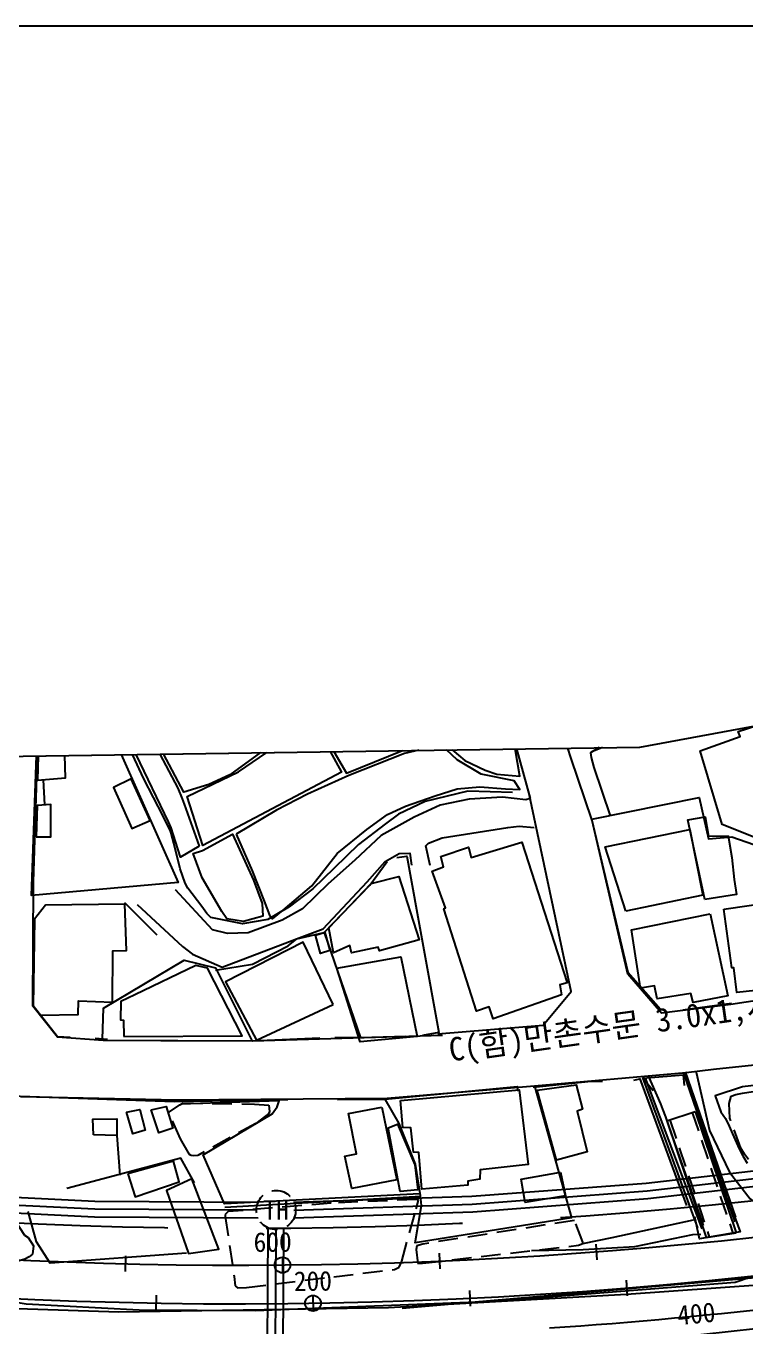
# Model space of a CAD drawing. Header units: millimetres. Extents: x 4198 to 4994, y 1103 to 1809.
# Drawn here: x 4585.5 to 4677.2, y 1453.3 to 1619.1 of the extents above; entities that cross this region are included whole.
import ezdxf
from ezdxf.enums import TextEntityAlignment as Align
from ezdxf.xclip import XClip

# ---------------------------------------------------------------- set-up
doc = ezdxf.new("R2010")
doc.units = ezdxf.units.MM
doc.header["$LTSCALE"] = 10
doc.header["$MEASUREMENT"] = 0
doc.header["$XCLIPFRAME"] = 2
doc.linetypes.add('DASHED', pattern=[0.75, 0.5, -0.25])
doc.linetypes.add('HIDDEN', pattern=[0.375, 0.25, -0.125])
for name, color, linetype in [('TD-MANH', 4, 'Continuous'), ('TN-CABL', 4, 'Continuous'), ('TZ-BASE', 253, 'Continuous'), ('TZ-CABL', 4, 'Continuous')]:
    doc.layers.add(name, color=color, linetype=linetype)
doc.layers.add('TX-PAPR', color=2, linetype='Continuous', plot=False)
doc.styles.get("Standard").update_dxf_attribs({"font": 'GulimChe.ttf'})
doc.styles.add('SYMBTEXT', font='GulimChe.ttf')
doc.linetypes.add('TRACKS', pattern='A,3.81,[130,ltypeshp.shx,S=6.35,R=0,X=0,Y=0],3.81', length=7.62)
doc.linetypes.add('ZIGZAG', pattern='A,0.0001,-0.2,[131,ltypeshp.shx,S=0.2,R=0,X=-0.2,Y=0],-0.4,[131,ltypeshp.shx,S=0.2,R=180,X=0.2,Y=0],-0.2', length=0.8001)

# ---------------------------------------------------------------- blocks, each defined once
blk = doc.blocks.new('JD-DHDHGDGH')
at = {"layer": 'TZ-BASE'}
for p, q in [((380.18, -59.73), (383.78, -58.52)), ((383.78, -58.52), (389, -73.97)), ((380.18, -59.73), (385.2, -74.6)), ((385.2, -74.6), (389, -73.97)), ((371.13, -75.41), (371.28, -77.41)), ((371.13, -75.41), (371.28, -77.41)), ((311.28, -76.93), (311.23, -78.93)), ((311.28, -76.93), (311.23, -78.93)), ((331.24, -77.09), (331.26, -79.09)), ((331.24, -77.09), (331.26, -79.09)), ((351.2, -76.58), (351.29, -78.58)), ((351.2, -76.58), (351.29, -78.58)), ((375, -80.01), (375.16, -82.01)), ((315.15, -81.94), (315.12, -83.94)), ((335.12, -81.96), (335.15, -83.96)), ((355.08, -81.32), (355.17, -83.32))]:
    blk.add_line(p, q, dxfattribs=at)
at = {"layer": 'TZ-BASE', "linetype": 'HIDDEN'}
for p, q in [((380.56, -59.6), (385.6, -74.53)), ((383.4, -58.64), (388.6, -74.03))]:
    blk.add_line(p, q, dxfattribs=at)
at = {"layer": 'TZ-BASE', "linetype": 'DASHED', "ltscale": 5, "flags": 128}
blk.add_lwpolyline([(6.71, 13.49), (7.53, 13.08), (8.42, 12.64), (9.32, 12.2), (10.21, 11.75), (11.11, 11.31), (12.01, 10.87), (12.9, 10.43), (13.8, 9.98), (14.7, 9.54), (15.6, 9.1), (16.49, 8.66), (17.39, 8.22), (18.29, 7.78), (19.19, 7.34), (20.08, 6.9), (20.98, 6.46), (21.88, 6.02), (22.78, 5.58), (23.68, 5.14), (24.58, 4.7), (25.48, 4.27), (26.38, 3.83), (27.27, 3.39), (28.17, 2.95), (29.07, 2.52), (29.98, 2.08), (30.88, 1.65), (31.78, 1.21), (32.68, 0.78), (33.58, 0.35), (34.48, -0.09), (35.38, -0.52), (36.28, -0.95), (37.19, -1.38), (38.09, -1.81), (38.99, -2.24), (39.89, -2.67), (40.8, -3.1), (41.7, -3.53), (42.6, -3.96), (43.51, -4.39), (44.41, -4.81), (45.32, -5.24), (46.22, -5.66), (47.13, -6.09), (48.03, -6.51), (48.94, -6.94), (49.85, -7.36), (50.75, -7.78), (51.66, -8.2), (52.57, -8.62), (53.47, -9.04), (54.38, -9.46), (55.29, -9.88), (56.2, -10.3), (57.11, -10.72), (58.02, -11.13), (58.93, -11.55), (59.84, -11.96), (60.75, -12.38), (61.66, -12.79), (62.57, -13.2), (63.48, -13.62), (64.39, -14.03), (65.3, -14.44), (66.21, -14.85), (67.13, -15.25), (68.04, -15.66), (68.95, -16.07), (69.87, -16.47), (70.78, -16.88), (71.7, -17.28), (72.61, -17.69), (73.53, -18.09), (74.44, -18.49), (75.36, -18.89), (76.28, -19.29), (77.19, -19.69), (78.11, -20.08), (79.03, -20.48), (79.95, -20.87), (80.87, -21.27), (81.79, -21.66), (82.71, -22.05), (83.63, -22.45), (84.55, -22.84), (85.47, -23.23), (86.39, -23.61), (87.31, -24), (88.24, -24.39), (89.16, -24.77), (90.08, -25.16), (91.01, -25.54), (91.93, -25.92), (92.85, -26.3), (93.78, -26.68), (94.71, -27.06), (95.63, -27.43), (96.56, -27.81), (97.49, -28.19), (98.41, -28.56), (99.34, -28.93), (100.27, -29.3), (101.2, -29.67), (102.13, -30.04), (103.06, -30.41), (103.99, -30.77), (104.92, -31.14), (105.85, -31.5), (106.78, -31.87), (107.72, -32.23), (108.65, -32.59), (109.58, -32.94), (110.52, -33.3), (111.45, -33.66), (112.39, -34.01), (113.32, -34.37), (114.26, -34.72), (115.19, -35.07), (116.13, -35.42), (117.07, -35.76), (118.01, -36.11), (118.95, -36.46), (119.89, -36.8), (120.82, -37.14), (121.77, -37.48), (122.71, -37.82), (123.65, -38.16), (124.59, -38.5), (125.53, -38.83), (126.47, -39.16), (127.42, -39.5), (128.36, -39.83), (129.31, -40.16), (130.25, -40.48), (131.2, -40.81), (131.46, -40.9, 0.144555), (470.97, -55.7), (471.25, -55.63), (472.22, -55.38), (473.19, -55.14), (474.16, -54.89), (475.13, -54.65), (476.1, -54.4), (477.06, -54.15), (478.03, -53.9), (479, -53.64), (479.97, -53.39), (480.93, -53.13), (481.9, -52.88), (482.87, -52.62), (483.83, -52.36), (484.8, -52.09), (485.76, -51.83), (486.72, -51.57), (487.69, -51.3), (488.65, -51.03), (489.62, -50.76), (490.58, -50.49), (491.54, -50.22), (492.5, -49.95), (493.46, -49.67), (494.42, -49.4), (495.39, -49.12), (496.35, -48.84), (497.31, -48.56), (498.27, -48.28), (499.22, -48), (500.18, -47.71), (501.14, -47.43), (502.1, -47.14), (503.06, -46.85), (504.02, -46.57), (504.97, -46.28), (505.93, -45.98), (506.89, -45.69), (507.84, -45.4), (508.8, -45.1), (509.75, -44.81), (510.71, -44.51), (511.66, -44.21), (512.61, -43.91), (513.57, -43.61), (514.52, -43.31), (515.47, -43), (516.43, -42.7), (517.38, -42.39), (518.33, -42.09), (519.28, -41.78), (520.23, -41.47), (521.18, -41.16), (522.14, -40.85), (523.09, -40.54), (524.04, -40.23), (524.98, -39.91), (525.93, -39.6), (526.88, -39.28), (527.83, -38.96), (528.78, -38.65), (529.73, -38.33), (530.67, -38.01), (531.62, -37.69), (532.57, -37.36), (533.51, -37.04), (534.46, -36.72), (535.41, -36.39), (536.35, -36.07), (537.3, -35.74), (538.24, -35.41), (539.19, -35.09), (540.13, -34.76), (541.08, -34.43), (542.02, -34.1), (542.96, -33.76), (543.91, -33.43), (544.85, -33.1), (545.79, -32.76), (546.73, -32.43), (547.67, -32.09), (548.62, -31.76), (549.56, -31.42), (550.5, -31.08), (551.44, -30.74), (552.38, -30.4), (553.32, -30.06), (554.26, -29.72), (555.2, -29.38), (556.14, -29.04), (557.08, -28.69), (558.02, -28.35), (558.96, -28.01), (559.9, -27.66), (560.83, -27.32), (561.77, -26.97), (562.71, -26.62), (563.65, -26.27), (564.58, -25.93), (565.52, -25.58), (566.46, -25.23), (567.4, -24.88), (568.33, -24.53), (569.27, -24.18), (570.2, -23.82), (571.14, -23.47), (572.08, -23.12), (573.01, -22.77), (573.95, -22.41), (574.88, -22.06), (575.82, -21.7), (576.75, -21.35), (577.69, -20.99), (578.62, -20.63), (579.55, -20.28), (580.49, -19.92), (581.42, -19.56), (582.36, -19.2), (583.29, -18.85), (584.22, -18.49), (585.16, -18.13), (586.09, -17.77), (587.02, -17.41), (587.95, -17.05), (588.89, -16.69), (589.82, -16.32), (590.75, -15.96), (591.68, -15.6), (592.62, -15.24), (593.55, -14.88), (594.48, -14.51), (595.41, -14.15), (596.34, -13.79), (597.28, -13.42), (598.21, -13.06), (599.14, -12.7), (600.07, -12.33), (601, -11.97), (601.93, -11.6), (602.86, -11.24), (603.79, -10.87), (604.72, -10.51), (605.66, -10.14), (606.59, -9.77), (607.52, -9.41), (608.45, -9.04), (609.38, -8.68), (610.31, -8.31), (611.24, -7.94), (612.17, -7.58), (613.1, -7.21), (614.03, -6.84), (614.96, -6.48), (615.89, -6.11), (616.82, -5.74), (617.75, -5.37), (618.68, -5.01), (619.61, -4.64), (620.54, -4.27), (621.47, -3.91), (622.4, -3.54)], format="xyb", dxfattribs=at)
at = {"layer": 'TZ-BASE'}
for points in [[(131.26, -45.6, 0.124306), (424.04, -70.06)], [(131.26, -45.6, 0.124306), (424.04, -70.06)], [(131.04, -50.53, 0.144555), (470.55, -65.32)], [(425.96, -81.41, -0.125353), (130.75, -57.37)], [(130.45, -64.2, 0.144555), (469.96, -79)]]:
    blk.add_lwpolyline(points, format="xyb", dxfattribs=at)
blk.add_lwpolyline([(365.23, -86.1), (367.22, -85.97), (369.22, -85.83), (371.21, -85.68), (373.21, -85.52), (375.2, -85.36), (377.19, -85.19), (379.19, -85.02), (381.18, -84.83), (383.17, -84.65), (385.16, -84.45), (387.15, -84.25), (389.14, -84.04), (391.13, -83.83)], dxfattribs=at)
for points, elevation in [([(385.14, -4.27), (370.47, -12.83), (370.54, -13.44), (370.89, -14.7), (372.96, -20.85)], 36), ([(300.77, -16.27), (300.97, -19.48)], 39.37), ([(393, -55.02), (389.83, -55.37), (386.34, -56.52), (387.05, -58.58), (387.66, -59.43), (388.12, -60.4), (388.54, -61.38), (389.4, -63.3), (389.87, -64.19), (390.42, -65.11)], 35), ([(377.42, -54.3), (384.66, -73.49)], 35), ([(388.88, -72.58), (382.35, -53.65)], 35), ([(362.97, -76.23), (369.54, -76.13), (376.12, -75.73), (383.5, -74.2), (384.5, -74.15)], 37)]:
    blk.add_lwpolyline(points, dxfattribs=dict(at, elevation=elevation))
at = {"layer": 'TZ-BASE', "flags": 128}
for points, elevation in [([(338.16, -40.26), (346.3, -38.82), (348.41, -48.97), (341.16, -49.67), (338.16, -40.26)], 38.6), ([(314.55, -58.32), (316.45, -57.88), (317.31, -60.64), (315.5, -61.24), (314.55, -58.32)], 39.57), ([(307.21, -61.52), (307.09, -59.5), (310.16, -59.47), (310.14, -61.57), (307.21, -61.52)], 41.07), ([(311.41, -58.62), (313.08, -58.28), (313.75, -60.91), (312.2, -61.37), (311.41, -58.62)], 40.48)]:
    blk.add_lwpolyline(points, dxfattribs=dict(at, elevation=elevation))
at = {"layer": 'TZ-BASE', "linetype": 'Continuous', "extrusion": (0.003689, -0.048354, 0.998823), "elevation": 45.13, "flags": 128}
blk.add_lwpolyline([(304.56, -82.89), (304.56, -88)], dxfattribs=at)
at = {"layer": 'TZ-BASE', "linetype": 'Continuous'}
for points in [[(354.87, 31.83, 36.76), (359.03, 30.73, 36.81), (363.44, 29.05, 37.03), (375.24, 28.69, 37.35), (377.48, 19.97, 37.18), (381.15, 11.42, 37.32), (385.81, -4.09, 37.42), (372.39, -12.01, 37.13), (370.63, -12.72, 37.23)], [(305.34, -1.06, 38.44), (317.97, -29.37, 38.87), (299.31, -31, 39.53), (300.36, -1.66, 38.7)], [(300.05, -16.33, 39.32), (303.61, -16.03, 39.58), (303.53, -11.38, 39.63), (300.18, -11.5, 39.6), (300.05, -16.33, 39.32)], [(311.99, -16.14, 38.52), (309.73, -17.25, 38.56), (312.08, -22.49, 38.66), (314.42, -21.47, 38.54), (311.99, -16.14, 38.52)], [(299.9, -23.54, 39.75), (301.74, -23.52, 39.72), (301.76, -19.43, 39.67), (300.01, -19.54, 39.67), (299.9, -23.54, 39.75)], [(379.44, -45.53, 37.88), (375.26, -40.84, 37.94), (370.64, -21.29, 37.94), (384.29, -18.52, 37.39), (385.48, -23.78, 37.6), (388.46, -23.52, 37.67), (395.03, -25.83, 37.84), (400.78, -25.99, 37.83), (415.06, -32.01, 37.68), (422.07, -33.33, 37.71), (431.15, -34.87, 37.53), (431.7, -34.8, 37.53), (431.92, -36.61, 37.5)], [(345.83, -26.15, 38.36), (347.08, -25.98, 38.28), (351.18, -48.46, 38.3), (349.09, -48.84, 38.52)], [(336.56, -35.71, 38.91), (342.38, -29.7, 38.28), (344.59, -26.66, 38.35)], [(311.18, -32.13, 48.28), (311.22, -31.97, 39.55), (315.25, -36.04, 39.84)], [(322.74, -40.51, 39.69), (327.43, -39.76, 39.91), (331.99, -37.44, 40.09), (333.08, -36.53, 39.69), (336.56, -35.71, 38.91), (341.19, -49.13, 39.03), (337.9, -49.16, 39.06)], [(308.34, -49.3, 40.45), (308.48, -45.38, 40.65), (318.74, -39.26, 40.26), (322.74, -40.23, 40.33), (327.41, -49.55, 40.38)], [(388.43, -44.75, 37.97), (382.23, -45.6, 37.9)], [(304.21, -49.1, 40.55), (302.6, -49.03, 40.55), (299.49, -45.06, 40.75)], [(308.98, -49.34, 40.45), (307.4, -49.24, 40.45)], [(327.41, -49.55, 40.38), (315.76, -49.54, 39.45)], [(335.99, -49.19, 39.23), (327.41, -49.55, 40.38)], [(346.97, -48.97, 39.03), (341.19, -49.13, 39.03)], [(363.17, -55.42, 38.07), (370.57, -54.65, 37.99), (372.01, -54.68, 37.98)], [(376, -54.53, 37.98), (376.75, -54.37, 37.98), (382.7, -70.51, 36.66)], [(363.4, -55.44, 38.22), (368.06, -72.09, 38.35), (348.15, -75.26, 39.04), (348.94, -70.49, 39.04), (348.84, -69.21, 39.04), (348.17, -65.26, 39.06), (346.11, -60.06, 39.06), (344.34, -56.94, 39.06), (361.15, -55.34, 39.15), (361.2, -55.96, 39.15)], [(363.66, -55.81, 38.77), (368.65, -55.14, 38.68), (369.47, -58.22, 38.52), (368.78, -58.49, 38.42), (370.04, -63.67, 38.14), (366.13, -64.71, 38.18), (363.66, -55.81, 38.77)], [(338.24, -56.98, 39.02), (344.34, -56.94, 39.06)], [(344.69, -60.6, 39.51), (345.91, -60.13, 39.51), (348.09, -65.33, 39.51), (348.49, -68.51, 39.51), (346.25, -68.72, 39.51), (344.69, -60.6, 39.51)], [(320.06, -67.62, 40.91), (318.33, -64.49, 40.79), (303.79, -68.33, 41)], [(348.91, -69.36, 39.15), (323.9, -70.74, 39.14)], [(319.02, -76.59, 41.26), (301.69, -77.84, 41.31), (299.95, -75.14, 41.33), (298.88, -71.28, 41.24)]]:
    blk.add_polyline3d(points, dxfattribs=at)
at = {"layer": 'TZ-BASE'}
for points in [[(351.62, -48.84, 36.93), (327.44, -49.58, 37.35), (308.44, -49.48, 38.18), (302.59, -49.06, 38.2), (299.48, -45.09, 38.59), (299.54, -29.25, 38.01), (300.56, 1.54, 37.37), (303.1, 5.86, 37.18), (304.4, 7.39, 37.2), (305.3, 8.01, 37.23), (319.19, 16.31, 36.78), (341.6, 29.42, 35.59), (348.76, 28.49, 35.46), (353.83, 13.22, 35.34), (358.05, -1.47, 35.49), (360.47, -10.14, 35.64), (362.77, -18.66, 35.54), (362.24, -18.81, 35.54), (359.27, -18.48, 35.59), (355.02, -18.73, 35.66), (351.35, -19.5, 35.78), (348.01, -21.03, 35.9), (343.83, -23.37, 36.56), (340.46, -26.49, 36.52), (337.09, -29.54, 36.56), (333.79, -32.72, 36.83), (331.21, -34.17, 37.01), (326.88, -35.77, 37.2), (324.25, -35.85, 37.08), (322.36, -35.37, 37.05), (317.64, -30.3, 37.32)], [(418.78, 23.86, 36.29), (424.66, 6.55, 37.94), (426.66, 0.87, 37.94), (436.93, -31.95, 36.18), (434.55, -35.98, 36.09), (404.61, -42.6, 37.9), (398.95, -43.27, 36.06), (388.33, -44.9, 36.08), (379.5, -45.99, 36.01), (375.24, -41.05, 37.94), (370.69, -21.46, 37.94), (367.98, -13.42, 37.94), (361.77, 5.08, 37.94)], [(360.52, -17.9, 37.01), (354.85, -17.73, 36.76), (349.43, -19.02, 36.81), (346.02, -20.66, 36.88), (344.35, -21.86, 36.91), (340.95, -24.53, 37.01), (337.83, -27.51, 37.1), (335.1, -30.18, 37.18), (332.12, -32.45, 37.25), (329.38, -34.05, 37.4), (326.17, -34.62, 37.52), (322.13, -33.8, 37.86), (321.6, -33.29, 37.93), (320.97, -32.42, 38.03), (319.21, -30.07, 38.13), (318.87, -29.46, 38.13), (318.23, -27.63, 38.08), (317.4, -24.33, 38.03), (317.09, -23.07, 38.06), (316.99, -22.81, 38.11), (316.04, -20.89, 38.13), (313.62, -16.16, 38.08), (311.2, -10.98, 38.01), (308.88, -7.13, 38.15), (308.12, -4.89, 38.2), (308.92, -4.53, 38.13)], [(401.75, -23.92, 48.5), (397.78, -25.11, 48.5), (397.45, -24.26, 48.5), (394.81, -24.99, 48.5), (387.24, -21.96, 48.5), (384.45, -12.59, 48.5), (389.51, -10.76, 48.5), (389.29, -10.12, 48.5), (392.4, -9.12, 48.5), (392.35, -8.77, 48.5), (396.57, -7.48, 48.5), (401.75, -23.92, 48.5)], [(351.04, -48.64, 36.59), (364.44, -47.52, 36.21), (368.02, -43.24, 35.91), (362.59, -17.67, 35.7)], [(297.94, -56.63, 38.54), (317.79, -57.05, 37.99), (344.6, -56.82, 35.7), (363.35, -55.25, 36.7), (382.64, -53.56, 36.05), (386.13, -53.13, 36.18), (393.75, -52.31, 36.15)], [(350.07, -27.19, 36.54), (349.51, -24.7, 36.52), (349.84, -24.33, 36.47), (351.57, -23.65, 36.49), (359.96, -22.33, 35.95), (361.4, -22.17, 35.61), (363.31, -22.35, 35.44)], [(374.97, -33.02, 45.91), (372.33, -24.8, 45.91), (383.1, -22.6, 45.91), (384.78, -30.97, 45.91), (374.97, -33.02, 45.91)], [(312.73, -32.15, 37.23), (318.53, -37.52, 37.27), (319.8, -38.47, 37.27), (323.59, -40.16, 37.32), (333.02, -36.54, 37.25), (336.42, -35.27, 37.27), (342.05, -29.27, 36.86), (344.34, -26.69, 36.64), (346.1, -25.65, 36.59), (347.46, -25.63, 36.44), (347.67, -27.13, 36.59)], [(331.93, -57.06, 37.49), (317.51, -57.28, 37.81), (297.85, -56.63, 38.55), (287.84, -56.33, 38.62), (270.96, -54.94, 38.89), (254.33, -53.18, 39.55), (219.24, -48.11, 39.91), (204.03, -44.7, 40.26), (198.84, -43.32, 40.57), (185.76, -39.63, 41.63), (164.75, -33.64, 43.36), (149.83, -29.73, 44.78), (148.2, -32.02, 43.9), (141.29, -49.03, 43.9), (149.74, -53.23, 43.53)], [(387.46, -32.75, 43.61), (397.13, -31.34, 43.43), (397.91, -37.03, 40.37), (396.49, -37.36, 40.33), (397.22, -43.4, 40.28), (393.52, -43.88, 40.2), (393.48, -42.9, 40.2), (389.09, -43.37, 42.67), (388.72, -40.24, 43.37), (388.46, -40.24, 43.42), (387.46, -32.75, 43.61)], [(385.71, -33.34, 43.58), (387.95, -43.81, 42.8), (383.54, -44.64, 42.79), (383.23, -43.49, 42.79), (378.95, -44.17, 42.79), (378.63, -42.51, 42.79), (376.84, -42.82, 42.79), (375.7, -35.37, 42.51), (385.71, -33.34, 43.58)], [(336.6, -35.56, 39.84), (337.27, -38.03, 39.87), (336.11, -38.41, 39.91), (335.46, -36.08, 39.91), (336.56, -35.71, 38.91)], [(276.83, -82.67, 44.66), (283.13, -82.99, 44.25), (297.51, -83.62, 44.02), (310.43, -84.05, 43.95), (344.75, -83.52, 43.89), (375.05, -81.79, 43.66), (392.42, -80.55, 43.91), (420.4, -76.35, 43.91), (452.59, -70.15, 43.91), (469.92, -66.02, 43.91), (487.42, -61.11, 43.76), (500.74, -57.04, 43.89), (515.02, -52.1, 44), (532.55, -46.25, 44.11), (548.11, -40.02, 44.4), (555.85, -36.98, 44.36)], [(296.06, -82.62, 40.93), (298.6, -83.05, 41.71), (313.01, -83.81, 41.72), (327.78, -83.89, 41.6), (358.15, -82.68, 41.53), (388.91, -80.27, 41.29), (394.89, -78.23, 39.99), (395.45, -73.83, 39.45), (396.13, -73.26, 39.41), (398.96, -72.35, 39.43), (410.72, -71.93, 40.42), (423.35, -70.38, 41.01), (434.94, -68.6, 41.11), (450.19, -65.06, 41.1), (467.94, -59.8, 41.38), (480.08, -55.74, 41.52), (491.37, -51.18, 41.32), (506.38, -41.41, 38.57), (511.35, -38.68, 37.37)], [(378.44, -55.89, 34.4), (377.12, -54.27, 35.93), (382.25, -53.85, 35.92), (382.41, -55.2, 34.14)], [(384.12, -73.35, 35.59), (377.14, -54.19, 35.67)], [(377.8, -53.99, 34.19), (379.38, -57.54, 34.19), (379.65, -58.22, 34.19), (380.03, -59.22, 34.19), (384.82, -73.06, 34.19)], [(382.51, -53.49, 35.8), (388.93, -71.98, 35.67)], [(383.93, -53.5, 35.44), (385.63, -60.95, 34.95), (388.15, -66.26, 34.97), (390.82, -69.66, 35.81), (395.96, -73.42, 39.41)], [(346.26, -57.12, 44.72), (361.39, -55.79, 44.72), (362.53, -65.27, 42.19), (356.42, -65.94, 41.96), (356.37, -67.16, 41.87), (354.85, -67.4, 41.87), (354.84, -67.9, 41.87), (349, -68.43, 41.87), (348.61, -63.75, 44.49), (347.95, -63.72, 44.48), (347.6, -60.61, 44.48), (346.59, -60.55, 44.48), (346.26, -57.12, 44.72)], [(348.76, -69, 38.63), (323.87, -70.28, 38.51), (321.15, -64.07, 38.42), (329.95, -58.81, 38.09), (330.59, -57.92, 37.97), (330.81, -57.17, 37.89), (318.31, -57.58, 39.02)], [(343.91, -57.96, 41.5), (345.8, -67.24, 41.5), (340.09, -68.33, 41.49), (339.18, -64.24, 41.49), (340.69, -63.93, 41.49), (339.66, -58.8, 41.49), (343.91, -57.96, 41.5)], [(366.65, -66.25, 39.06), (367.3, -69.26, 38.75), (362.14, -70.13, 38.8), (361.63, -67.13, 38.95), (366.65, -66.25, 39.06)], [(369.48, -75.34, 37.01), (373.21, -74.58, 36.45), (383.59, -72.31, 35.7)], [(388.62, -71.42, 35.35), (389.51, -73.88, 37.88), (384.35, -74.74, 38), (383.77, -71.93, 35.29)], [(346.51, -83.58, 43.56), (395.39, -79.35, 43.56), (395.47, -77.15, 43.56)]]:
    blk.add_polyline3d(points, dxfattribs=at)
for points in [[(335.47, -8.9, 36.08), (346.02, -3.93, 35.73), (357.43, -0.56, 35.27), (351.9, 18.82, 35.56), (347.29, 16.8, 35.37), (352.04, 3.31, 35.32), (350.52, 2.57, 35.32), (350.96, 1, 35.32), (333.84, -5.99, 35.83), (334.27, -7.56, 35.87), (328.06, -10.79, 36.03), (328.82, -12.46, 36.03), (335.47, -8.9, 36.08)], [(321.95, -0.43, 36.08), (328.49, -12.76, 35.98), (324.54, -15.64, 36.27), (321.87, -16.88, 36.32), (318.69, -17.86, 36.47), (314.66, -10.31, 36.49), (313.84, -8.36, 36.42), (311.77, -5.69, 36.54), (311.94, -5.5, 36.56), (321.95, -0.43, 36.08)], [(336.16, -9.81, 35.9), (339.41, -15.44, 35.83), (346.71, -12.47, 35.68), (351.64, -11.42, 35.54), (354.46, -13.83, 35.68), (357.05, -15.03, 35.68), (358.55, -15.56, 35.68), (361.48, -15.8, 35.71), (360.52, -10.25, 35.44), (357.62, -1.3, 35.71), (352.73, -2.29, 35.39), (345.97, -4.32, 35.34), (340.91, -6.7, 35.46), (335.9, -9.16, 35.78), (336.16, -9.81, 35.9)], [(320.66, -24.73, 36.2), (318.25, -26.11, 36.32), (317.07, -22.38, 36.39), (316.72, -21.63, 36.47), (312.08, -11.91, 36.61), (310.46, -8.7, 36.59), (309.72, -7.39, 36.59), (309.07, -6.04, 36.59), (309.5, -5.84, 36.59), (310.89, -5.4, 36.52), (312.8, -7.82, 36.54), (313.03, -8.14, 36.49), (313.25, -8.46, 36.47), (317.91, -17.35, 36.32), (318.5, -18.71, 36.3), (318.75, -19.37, 36.3), (320.66, -24.73, 36.2)], [(335.47, -9.33, 35.9), (338.77, -15.28, 36.08), (321.13, -24.65, 36.3), (319.1, -18.41, 36.39), (325.67, -15.27, 36.12), (329.35, -12.72, 36.12), (333.71, -10.18, 35.98), (335.47, -9.33, 35.9)], [(325.37, -23.21, 36.27), (327.38, -27.88, 36.39), (328.94, -31.75, 36.37), (329.58, -33.5, 36.3), (330, -33.98, 36.3), (331.36, -32.9, 36.3), (335, -29.76, 36.3), (338.2, -25.65, 36.15), (342.01, -22.61, 35.95), (344.63, -20.69, 35.88), (346.9, -19.63, 35.83), (350.68, -18.32, 35.78), (353.48, -17.44, 35.78), (356.4, -17.18, 35.86), (359.63, -17.41, 35.88), (361.48, -17.52, 35.88), (360.77, -16.4, 35.73), (356.54, -15.57, 35.51), (353.48, -13.71, 35.66), (351.5, -11.84, 35.61), (349.4, -12.34, 35.54), (346.77, -12.91, 35.51), (339.72, -15.73, 35.68), (334.42, -18.09, 35.78), (330.5, -20.15, 36.03), (325.37, -23.21, 36.27)], [(321.06, -25.29, 36.44), (324.88, -23.18, 36.47), (327.58, -29.04, 36.1), (328.65, -32.02, 36.05), (328.77, -33.65, 36.08), (326.3, -34.34, 36.25), (324.17, -33.99, 36.34), (323.54, -33.03, 36.37), (321.01, -28.77, 36.52), (319.89, -25.65, 36.34), (321.06, -25.29, 36.44)], [(351.4, -26.04, 47.84), (354.94, -24.84, 47.81), (355.29, -26.17, 47.81), (361.72, -24.22, 47.81), (367.52, -42.15, 47.62), (366.56, -42.38, 47.88), (366.76, -43.67, 47.88), (358.07, -46.71, 47.88), (357.57, -45.19, 47.88), (355.95, -45.73, 47.88), (351.78, -32.69, 47.86), (351.99, -32.6, 47.86), (350.32, -27.89, 47.81), (351.74, -27.34, 47.81), (351.4, -26.04, 47.84)], [(337.15, -35.15, 40.48), (342.55, -29.48, 40.09), (346.06, -28.61, 43.39), (348.64, -36.64, 44.07), (343.6, -38.04, 44), (343.45, -37.6, 43.8), (340.05, -38.32, 43.85), (339.82, -37.4, 43.85), (337.76, -38.33, 41.01), (337.15, -35.15, 40.48)], [(311.18, -32.13, 48.28), (301.07, -32.23, 48.28), (299.68, -34.04, 48.28), (299.51, -45.08, 48.25), (300.44, -46.25, 48.3), (305.25, -46.18, 48.4), (305.29, -44.44, 48.45), (309.59, -44.58, 48.35), (309.65, -38.07, 48.35), (311.41, -38.01, 48.35), (311.18, -32.13, 48.28)], [(337.71, -44.9, 41.65), (333.87, -36.97, 41.43), (323.99, -42.01, 41.43), (327.96, -49.46, 41.8), (337.71, -44.9, 41.65)], [(311.07, -48.99, 45.46), (326.14, -48.87, 45.46), (321.69, -40.25, 45.46), (320.2, -39.94, 42.33), (312.47, -43.66, 43.12), (310.68, -44.52, 41.77), (310.64, -46.84, 43.53), (311.03, -46.9, 45.61), (311.07, -48.99, 45.46)], [(311.57, -66.45, 41.41), (312.51, -69.38, 41.33), (318.11, -67.5, 41.26), (317.36, -64.87, 41.17)], [(319.72, -67.11, 41.62), (316.47, -68.61, 41.62), (319.28, -76.6, 41.29), (323.15, -76.05, 41.19)]]:
    blk.add_polyline3d(points, close=True, dxfattribs=at)
at = {"layer": 'TZ-BASE', "linetype": 'Continuous'}
blk.add_polyline3d([(385.01, -31.5, 38.6), (382.85, -21.38, 38.58), (385.07, -20.99, 38.53), (385.5, -23.44, 38.43), (388, -23.43, 38.29), (388.47, -26.17, 38.34), (388.78, -28.96, 38.34), (389.08, -30.88, 38.3)], close=True, dxfattribs=at)
at = {"layer": 'TZ-BASE', "linetype": 'HIDDEN'}
for points in [[(390.57, -64.63, 34.42), (390.07, -63.97, 34.42), (389.62, -63.22, 34.42), (388.19, -59.36, 34.44), (388.14, -57.49, 34.44), (388.4, -56.58, 34.44), (388.99, -56.36, 34.44), (389.82, -56.19, 34.44), (408.23, -53.21, 34.55)], [(318.25, -62.01, 38.73), (316.78, -58.64, 38.67), (316.87, -58.57, 38.67), (318.19, -57.68, 38.52), (318.42, -57.56, 38.52), (318.57, -57.48, 38.52), (327.68, -57.59, 38.47), (329.52, -57.72, 38.36), (329.62, -58.51, 38.35), (329.48, -58.81, 38.35), (329.12, -59.09, 38.35), (327.86, -60.04, 38.38), (320.47, -64.13, 38.71), (319.93, -64.19, 38.73), (319.63, -64.13, 38.75), (319.43, -64.01, 38.75), (318.25, -62.01, 38.73)], [(324.33, -71.28, 39.13), (323.96, -71.65, 39.13), (323.95, -71.9, 39.13), (325.09, -79.55, 39.61), (325.24, -80.75, 39.7), (325.53, -80.98, 39.76), (326.67, -80.95, 39.76), (337.77, -79.58, 39.67), (345.53, -78.66, 39.32), (346.09, -78.36, 39.12), (346.44, -77.6, 39.12), (348.27, -70.91, 38.98), (348.57, -69.83, 38.83), (348.36, -69.73, 38.81), (337.46, -70.2, 39.21), (324.33, -71.28, 39.13)], [(295.04, -72.61, 40.46), (296.48, -72.43, 40.47), (297.47, -72.84, 40.48), (297.75, -73.31, 40.48), (298.39, -74.27, 40.48), (298.86, -74.6, 40.48), (299.56, -75.64, 40.45), (299.44, -76.72, 40.47), (298.98, -77.06, 40.58), (298.44, -77.34, 40.58), (296.7, -77.87, 40.7), (295.04, -72.61, 40.46)], [(349.13, -75.42, 37.71), (348.37, -75.65, 37.83), (348.27, -76.1, 37.83), (348.48, -77.9, 37.87), (349.09, -77.87, 37.87), (368.94, -75.57, 37.15), (369.48, -75.34, 37.01), (369.5, -75.17, 37.01), (368.42, -72.41, 36.91), (349.13, -75.42, 37.71)]]:
    blk.add_polyline3d(points, dxfattribs=at)
at = {"layer": 'TZ-BASE'}
for centre in [(331.25, -78.09), (331.25, -78.09), (335.14, -82.96)]:
    blk.add_circle(centre, 1, dxfattribs=at)
for s, height, rotation, p in [('C(함)만촌수문 3.0x1,사78%%D', 3, 8.0363, (352.67, -52.16)), ('600', 2.5, 0.4953, (327.59, -76.42)), ('600', 2.5, 0.4953, (327.59, -76.42)), ('200', 2.5, 0.8867, (332.72, -81.41)), ('400', 2.5, 5.6066, (381.65, -85.76)), ('400', 2.5, 5.6066, (381.65, -85.76)), ('400', 2.5, 5.6066, (381.65, -85.76))]:
    blk.add_text(s, height=height, rotation=rotation, dxfattribs=at).set_placement(p)
blk = doc.blocks.new('A$C0B570958')
at = {"layer": 'TD-MANH', "linetype": 'HIDDEN'}
blk.add_circle((8.85, 2.5), 2.5, dxfattribs=at)
at = {"layer": 'TD-MANH', "style": 'SYMBTEXT'}
blk.add_attdef('TZMH_TITLE', text='', height=2.5, dxfattribs=at).set_placement((8.85, 2.5), align=Align.MIDDLE_CENTER)

msp = doc.modelspace()

# ---------------------------------------------------------------- linework, layer by layer
at = {"layer": 'TN-CABL', "linetype": 'ZIGZAG', "ltscale": 0.5}
msp.add_lwpolyline([(4617.23, 1443.12), (4617.36, 1465.71)], dxfattribs=at)
at = {"layer": 'TX-PAPR'}
for points in [[(4197.89, 1103.05), (4993.89, 1103.05), (4993.89, 1619.05), (4197.89, 1619.05)], [(4253.51, 1472.12), (4320.35, 1606.46), (4405.19, 1567.01), (4490, 1539.17), (4576.4, 1525.92), (4663.68, 1527.19), (4751.65, 1543.46), (4931.7, 1609.07), (4986.82, 1469.51), (4791.24, 1398.24), (4678.52, 1377.39), (4566.05, 1375.76), (4455, 1392.78), (4349.98, 1427.26)]]:
    msp.add_lwpolyline(points, close=True, dxfattribs=at)
at = {"layer": 'TZ-CABL', "flags": 128}
for points in [[(4619.59, 1469.2), (4642.3, 1469.97), (4664.5, 1471.65), (4687.75, 1474.32), (4724.82, 1480.68)], [(4619.63, 1467.2), (4642.4, 1467.97), (4664.69, 1469.66), (4688.02, 1472.34), (4725.21, 1478.72)], [(4573.04, 1470.41), (4594.3, 1469.34), (4615.09, 1469.23)], [(4572.94, 1468.42), (4594.24, 1467.34), (4615.08, 1467.23)], [(4616.23, 1442.91), (4616.36, 1465.93)], [(4618.23, 1442.9), (4618.36, 1465.92)]]:
    msp.add_lwpolyline(points, dxfattribs=at)
at = {"layer": 'TZ-CABL', "linetype": 'TRACKS', "ltscale": 0.025}
for points in [[(4619.62, 1468.2), (4642.35, 1468.97), (4664.6, 1470.65), (4687.89, 1473.33), (4724.81, 1479.67)], [(4573.2, 1469.4), (4594.27, 1468.34), (4614.87, 1468.23)]]:
    msp.add_lwpolyline(points, dxfattribs=at)

# ---------------------------------------------------------------- block references
at = {"layer": 'TD-MANH'}
msp.add_blockref('A$C0B570958', (4608.52, 1465.71), dxfattribs=at).add_auto_attribs({'TZMH_TITLE': 'TH'})
at = {"layer": 'TZ-BASE'}
ref = msp.add_blockref('JD-DHDHGDGH', (4286.93, 1539.29), dxfattribs=at)
XClip(ref).set_block_clipping_path([(-33.4182158766, -67.1724787678), (33.4182158768, 67.1724787673), (118.2607779879, 27.7209466004), (203.0660490963, -0.1183001781), (289.4728021359, -13.3670870333), (376.7540284118, -12.0995740438), (464.720956656, 4.1718872347), (644.7730330683, 69.7827066777), (699.8904649949, -69.7812300566), (504.3145828283, -141.0489107629), (391.5895144267, -161.89994674), (279.1232034385, -163.5332018643), (168.0690483715, -146.5052176141), (63.0531977924, -112.0313913801)])

doc.saveas('drawing.dxf')
